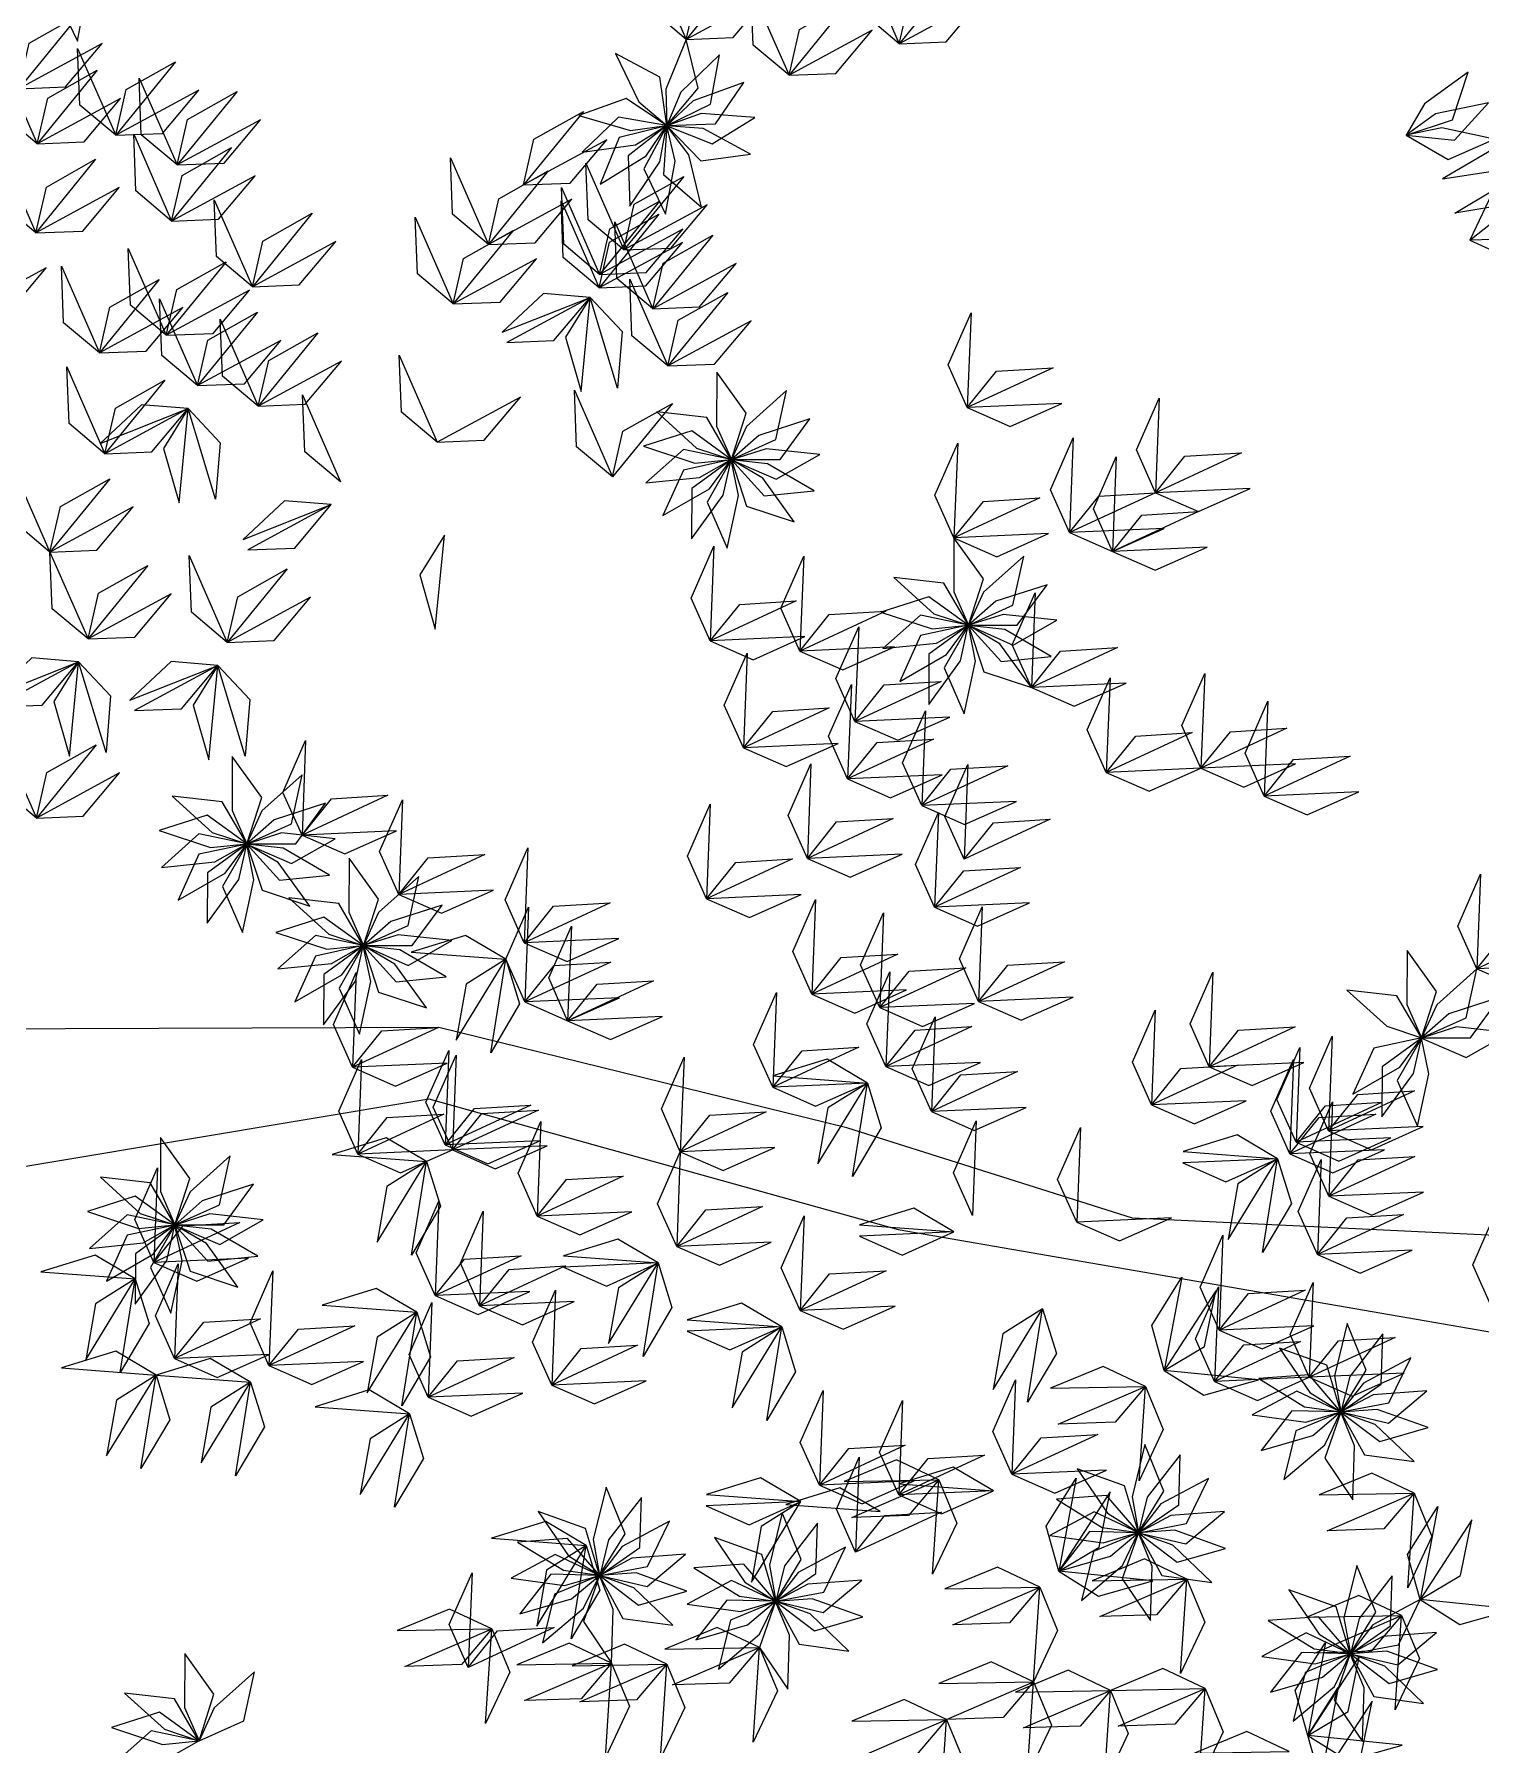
# Model space of a CAD drawing. Header units: inches. Extents: x 4350 to 28384, y -6772 to 993.
# Drawn here: x 5340.5 to 5432.1, y 608.7 to 717 of the extents above; entities that cross this region are included whole.
import ezdxf

# ---------------------------------------------------------------- set-up
doc = ezdxf.new("R2010")
doc.units = ezdxf.units.IN
doc.header["$MEASUREMENT"] = 0
doc.layers.add('nascosti', color=1, linetype='Continuous')

msp = doc.modelspace()

# ---------------------------------------------------------------- linework, layer by layer
at = {"layer": 'nascosti', "linetype": 'Continuous', "lineweight": 0}
for points in [[(5435.18, 640.83), (5410.03, 642.03), (5391.95, 647.76), (5366.13, 654.11), (5330.67, 653.97), (5297.83, 642.89), (5291.36, 649.31), (5300.3, 670.62), (5304.73, 692.56), (5310.44, 717.08), (5321.36, 729.38), (5333.59, 734.58), (5358.07, 738.54), (5380.67, 732.18), (5409, 740.67), (5439.26, 753.04)], [(5440.23, 498.36), (5418.93, 504.08), (5403.46, 505.31), (5384.08, 514.9), (5363.53, 492.9), (5334.44, 512.13), (5313.09, 530.75), (5311.06, 555.89), (5312.89, 582.33), (5310.26, 596.51), (5291.49, 613.85), (5281.13, 625.41), (5297.87, 633.21), (5333.93, 644.31), (5365.51, 649.59), (5395.2, 641.32), (5435.2, 634.39)]]:
    msp.add_lwpolyline(points, dxfattribs=at)
at = {"layer": 'nascosti', "lineweight": 0}
for points in [[(5343.28, 716.55), (5343.89, 719.9), (5343.35, 722.14), (5341.9, 719.41), (5343.28, 716.55)], [(5381.8, 716.66), (5379.53, 718.57), (5379.39, 722.16), (5381.8, 716.66)], [(5381.8, 716.66), (5382.46, 719.55), (5385.58, 721.31), (5381.8, 716.66)], [(5395.28, 716.39), (5393.01, 718.3), (5392.88, 721.88), (5395.28, 716.39)], [(5395.28, 716.39), (5395.94, 719.28), (5399.07, 721.04), (5395.28, 716.39)], [(5381.8, 716.66), (5384.76, 716.78), (5387.07, 719.52), (5381.8, 716.66)], [(5388.3, 714.39), (5386.03, 716.29), (5385.89, 719.88), (5388.3, 714.39)], [(5395.28, 716.39), (5398.24, 716.5), (5400.55, 719.25), (5395.28, 716.39)], [(5339.56, 713.54), (5340.22, 716.43), (5343.35, 718.19), (5339.56, 713.54)], [(5388.3, 714.39), (5388.96, 717.28), (5392.09, 719.04), (5388.3, 714.39)], [(5388.3, 714.39), (5391.26, 714.5), (5393.57, 717.25), (5388.3, 714.39)], [(5339.56, 713.54), (5342.52, 713.65), (5344.83, 716.4), (5339.56, 713.54)], [(5345.69, 710.59), (5343.42, 712.5), (5343.28, 716.08), (5345.69, 710.59)], [(5381.8, 716.66), (5380.5, 713.51), (5380.57, 711.2), (5382.54, 713.57), (5381.8, 716.66)], [(5340.73, 710.06), (5338.46, 711.97), (5338.32, 715.55), (5340.73, 710.06)], [(5345.69, 710.59), (5346.35, 713.48), (5349.47, 715.24), (5345.69, 710.59)], [(5377.32, 715.77), (5378.8, 712.7), (5380.56, 711.2), (5380.12, 714.26), (5377.32, 715.77)], [(5383.91, 715.69), (5381.45, 713.33), (5380.57, 711.2), (5383.34, 712.56), (5383.91, 715.69)], [(5340.73, 710.06), (5341.39, 712.95), (5344.52, 714.71), (5340.73, 710.06)], [(5349.58, 708.71), (5347.31, 710.62), (5347.18, 714.21), (5349.58, 708.71)], [(5385.45, 713.94), (5382.24, 712.78), (5380.57, 711.2), (5383.65, 711.31), (5385.45, 713.94)], [(5431.28, 714.59), (5428.51, 712.59), (5427.35, 710.6), (5430.28, 711.56), (5431.28, 714.59)], [(5340.73, 710.06), (5343.69, 710.17), (5346, 712.92), (5340.73, 710.06)], [(5345.69, 710.59), (5348.65, 710.7), (5350.96, 713.45), (5345.69, 710.59)], [(5349.58, 708.71), (5350.24, 711.6), (5353.37, 713.36), (5349.58, 708.71)], [(5374.99, 711.85), (5378.27, 710.9), (5380.55, 711.2), (5377.99, 712.92), (5374.99, 711.85)], [(5432.56, 712.64), (5429.22, 711.94), (5427.35, 710.6), (5430.42, 710.29), (5432.56, 712.64)], [(5349.58, 708.71), (5352.55, 708.83), (5354.86, 711.57), (5349.58, 708.71)], [(5371.5, 707.45), (5372.16, 710.34), (5375.29, 712.1), (5371.5, 707.45)], [(5375.21, 709.53), (5378.59, 709.99), (5380.55, 711.2), (5377.51, 711.73), (5375.21, 709.53)], [(5386.14, 711.71), (5382.74, 711.96), (5380.57, 711.19), (5383.43, 710.04), (5386.14, 711.71)], [(5349.23, 705.16), (5346.97, 707.07), (5346.83, 710.66), (5349.23, 705.16)], [(5376.35, 707.5), (5379.25, 709.29), (5380.55, 711.19), (5377.56, 710.44), (5376.35, 707.5)], [(5378.22, 706.1), (5380.13, 708.92), (5380.55, 711.19), (5378.13, 709.29), (5378.22, 706.1)], [(5380.49, 705.59), (5381.1, 708.95), (5380.56, 711.19), (5379.11, 708.46), (5380.49, 705.59)], [(5382.77, 706.05), (5381.96, 709.36), (5380.56, 711.19), (5380.35, 708.11), (5382.77, 706.05)], [(5385.87, 709.4), (5382.87, 711.01), (5380.57, 711.19), (5382.71, 708.98), (5385.87, 709.4)], [(5432.94, 710.34), (5429.61, 711.06), (5427.35, 710.59), (5430.02, 709.06), (5432.94, 710.34)], [(5340.64, 704.42), (5338.37, 706.32), (5338.23, 709.91), (5340.64, 704.42)], [(5349.23, 705.16), (5349.9, 708.05), (5353.02, 709.81), (5349.23, 705.16)], [(5371.5, 707.45), (5374.46, 707.56), (5376.77, 710.31), (5371.5, 707.45)], [(5435.58, 708.74), (5432.76, 709.64), (5429.65, 707.84), (5435.58, 708.74)], [(5431.38, 703.95), (5433.7, 705.79), (5433.95, 709.37), (5431.38, 703.95)], [(5340.64, 704.42), (5341.3, 707.31), (5344.42, 709.07), (5340.64, 704.42)], [(5369.28, 703.68), (5367.01, 705.59), (5366.87, 709.17), (5369.28, 703.68)], [(5369.28, 703.68), (5369.94, 706.57), (5373.06, 708.33), (5369.28, 703.68)], [(5377.85, 703.33), (5375.58, 705.24), (5375.44, 708.82), (5377.85, 703.33)], [(5435.58, 708.74), (5433.98, 706.25), (5430.44, 705.66), (5435.58, 708.74)], [(5340.64, 704.42), (5343.6, 704.53), (5345.91, 707.28), (5340.64, 704.42)], [(5349.23, 705.16), (5352.2, 705.28), (5354.51, 708.02), (5349.23, 705.16)], [(5376.31, 701.78), (5374.04, 703.69), (5373.91, 707.28), (5376.31, 701.78)], [(5377.85, 703.33), (5378.51, 706.22), (5381.64, 707.98), (5377.85, 703.33)], [(5354.34, 701), (5352.07, 702.91), (5351.93, 706.5), (5354.34, 701)], [(5369.28, 703.68), (5372.24, 703.79), (5374.55, 706.54), (5369.28, 703.68)], [(5376.28, 700.94), (5374.01, 702.85), (5373.87, 706.44), (5376.28, 700.94)], [(5376.31, 701.78), (5376.97, 704.67), (5380.1, 706.43), (5376.31, 701.78)], [(5377.85, 703.33), (5380.81, 703.44), (5383.12, 706.19), (5377.85, 703.33)], [(5354.34, 701), (5355, 703.89), (5358.13, 705.65), (5354.34, 701)], [(5367.05, 699.91), (5364.78, 701.82), (5364.64, 705.4), (5367.05, 699.91)], [(5376.28, 700.94), (5376.94, 703.83), (5380.07, 705.59), (5376.28, 700.94)], [(5379.68, 699.61), (5377.41, 701.52), (5377.27, 705.11), (5379.68, 699.61)], [(5367.05, 699.91), (5367.71, 702.8), (5370.84, 704.56), (5367.05, 699.91)], [(5376.31, 701.78), (5379.27, 701.9), (5381.58, 704.64), (5376.31, 701.78)], [(5379.68, 699.61), (5380.34, 702.5), (5383.47, 704.26), (5379.68, 699.61)], [(5431.38, 703.95), (5434.07, 702.72), (5437.37, 704.13), (5431.38, 703.95)], [(5348.89, 697.93), (5346.62, 699.84), (5346.48, 703.42), (5348.89, 697.93)], [(5354.34, 701), (5357.3, 701.12), (5359.61, 703.86), (5354.34, 701)], [(5376.28, 700.94), (5379.24, 701.06), (5381.55, 703.8), (5376.28, 700.94)], [(5336.01, 699.33), (5338.98, 699.44), (5341.29, 702.19), (5336.01, 699.33)], [(5344.66, 696.82), (5342.39, 698.72), (5342.25, 702.31), (5344.66, 696.82)], [(5348.89, 697.93), (5349.55, 700.82), (5352.67, 702.58), (5348.89, 697.93)], [(5367.05, 699.91), (5370.01, 700.02), (5372.32, 702.77), (5367.05, 699.91)], [(5379.68, 699.61), (5382.64, 699.73), (5384.95, 702.47), (5379.68, 699.61)], [(5344.66, 696.82), (5345.32, 699.71), (5348.44, 701.47), (5344.66, 696.82)], [(5348.89, 697.93), (5351.85, 698.04), (5354.16, 700.79), (5348.89, 697.93)], [(5380.63, 695.99), (5378.36, 697.9), (5378.22, 701.48), (5380.63, 695.99)], [(5344.66, 696.82), (5347.62, 696.93), (5349.93, 699.68), (5344.66, 696.82)], [(5350.87, 694.74), (5348.6, 696.65), (5348.47, 700.24), (5350.87, 694.74)], [(5375.72, 700.33), (5372.76, 700.57), (5370.14, 698.12), (5375.72, 700.33)], [(5370.44, 697.47), (5373.41, 697.59), (5375.72, 700.33), (5370.44, 697.47)], [(5375.72, 700.33), (5374.15, 697.81), (5375.14, 694.36), (5375.72, 700.33)], [(5375.72, 700.33), (5377.74, 698.17), (5377.45, 694.59), (5375.72, 700.33)], [(5380.63, 695.99), (5381.29, 698.88), (5384.42, 700.64), (5380.63, 695.99)], [(5350.87, 694.74), (5351.53, 697.63), (5354.66, 699.39), (5350.87, 694.74)], [(5354.71, 693.44), (5352.44, 695.35), (5352.3, 698.94), (5354.71, 693.44)], [(5380.63, 695.99), (5383.59, 696.1), (5385.9, 698.85), (5380.63, 695.99)], [(5399.58, 693.35), (5398.37, 696.05), (5399.82, 699.34), (5399.58, 693.35)], [(5350.87, 694.74), (5353.83, 694.86), (5356.14, 697.6), (5350.87, 694.74)], [(5354.71, 693.44), (5355.37, 696.33), (5358.49, 698.09), (5354.71, 693.44)], [(5366.04, 691.16), (5363.77, 693.07), (5363.63, 696.66), (5366.04, 691.16)], [(5345, 690.43), (5342.74, 692.34), (5342.6, 695.93), (5345, 690.43)], [(5354.71, 693.44), (5357.67, 693.56), (5359.98, 696.3), (5354.71, 693.44)], [(5383.74, 695.59), (5383.72, 692.18), (5384.65, 690.07), (5385.59, 693), (5383.74, 695.59)], [(5399.58, 693.35), (5401.44, 695.66), (5405.02, 695.87), (5399.58, 693.35)], [(5345, 690.43), (5345.67, 693.32), (5348.79, 695.08), (5345, 690.43)], [(5377.13, 688.97), (5374.86, 690.87), (5374.73, 694.46), (5377.13, 688.97)], [(5388.15, 694.44), (5385.61, 692.16), (5384.65, 690.06), (5387.47, 691.33), (5388.15, 694.44)], [(5350.28, 693.29), (5347.32, 693.53), (5344.7, 691.08), (5350.28, 693.29)], [(5345, 690.43), (5347.97, 690.55), (5350.28, 693.29), (5345, 690.43)], [(5345, 690.43), (5347.97, 690.55), (5350.28, 693.29), (5345, 690.43)], [(5350.28, 693.29), (5348.71, 690.77), (5349.7, 687.32), (5350.28, 693.29)], [(5350.28, 693.29), (5352.3, 691.13), (5352.01, 687.55), (5350.28, 693.29)], [(5359.92, 688.66), (5357.65, 690.56), (5357.51, 694.15), (5359.92, 688.66)], [(5366.04, 691.16), (5369, 691.28), (5371.31, 694.02), (5366.04, 691.16)], [(5377.13, 688.97), (5377.79, 691.86), (5380.92, 693.62), (5377.13, 688.97)], [(5399.58, 693.35), (5402.29, 692.15), (5405.57, 693.61), (5399.58, 693.35)], [(5411.5, 687.96), (5410.29, 690.67), (5411.73, 693.95), (5411.5, 687.96)], [(5379.93, 693.08), (5382.45, 690.79), (5384.64, 690.07), (5383.09, 692.73), (5379.93, 693.08)], [(5389.62, 692.63), (5386.38, 691.59), (5384.65, 690.06), (5387.74, 690.07), (5389.62, 692.63)], [(5379.1, 690.9), (5382.34, 689.84), (5384.64, 690.06), (5382.14, 691.87), (5379.1, 690.9)], [(5398.74, 685.1), (5397.53, 687.81), (5398.98, 691.09), (5398.74, 685.1)], [(5406.06, 685.44), (5404.85, 688.14), (5406.29, 691.43), (5406.06, 685.44)], [(5379.24, 688.58), (5382.63, 688.92), (5384.64, 690.06), (5381.62, 690.69), (5379.24, 688.58)], [(5380.31, 686.51), (5383.27, 688.2), (5384.64, 690.06), (5381.62, 689.4), (5380.31, 686.51)], [(5382.13, 685.05), (5384.14, 687.8), (5384.64, 690.05), (5382.15, 688.23), (5382.13, 685.05)], [(5384.39, 684.46), (5385.11, 687.79), (5384.64, 690.05), (5383.11, 687.37), (5384.39, 684.46)], [(5390.24, 690.38), (5386.85, 690.75), (5384.65, 690.05), (5387.48, 688.81), (5390.24, 690.38)], [(5388.63, 686.12), (5386.64, 688.88), (5384.65, 690.05), (5385.61, 687.12), (5388.63, 686.12)], [(5389.89, 688.08), (5386.94, 689.79), (5384.65, 690.05), (5386.72, 687.77), (5389.89, 688.08)], [(5408.77, 684.24), (5407.56, 686.95), (5409.01, 690.24), (5408.77, 684.24)], [(5411.5, 687.96), (5413.35, 690.27), (5416.94, 690.49), (5411.5, 687.96)], [(5341.53, 684.2), (5339.26, 686.11), (5339.12, 689.7), (5341.53, 684.2)], [(5341.53, 684.2), (5342.19, 687.09), (5345.32, 688.85), (5341.53, 684.2)], [(5406.06, 685.44), (5407.91, 687.75), (5411.5, 687.96), (5406.06, 685.44)], [(5411.5, 687.96), (5414.21, 686.77), (5417.49, 688.23), (5411.5, 687.96)], [(5341.53, 684.2), (5344.49, 684.32), (5346.8, 687.06), (5341.53, 684.2)], [(5359.33, 687.21), (5356.37, 687.45), (5353.75, 684.99), (5359.33, 687.21)], [(5354.05, 684.34), (5357.02, 684.46), (5359.33, 687.21), (5354.05, 684.34)], [(5398.74, 685.1), (5400.6, 687.41), (5404.18, 687.63), (5398.74, 685.1)], [(5408.77, 684.24), (5410.63, 686.55), (5414.21, 686.77), (5408.77, 684.24)], [(5406.06, 685.44), (5408.77, 684.24), (5412.05, 685.7), (5406.06, 685.44)], [(5366.49, 685.28), (5364.93, 682.77), (5365.91, 679.32), (5366.49, 685.28)], [(5383.32, 678.58), (5382.11, 681.29), (5383.55, 684.57), (5383.32, 678.58)], [(5398.74, 685.1), (5398.73, 681.69), (5399.65, 679.58), (5400.6, 682.51), (5398.74, 685.1)], [(5398.74, 685.1), (5401.45, 683.91), (5404.73, 685.37), (5398.74, 685.1)], [(5408.77, 684.24), (5411.48, 683.05), (5414.76, 684.51), (5408.77, 684.24)], [(5343.94, 678.71), (5341.67, 680.62), (5341.53, 684.2), (5343.94, 678.71)], [(5343.94, 678.71), (5344.6, 681.6), (5347.73, 683.36), (5343.94, 678.71)], [(5352.75, 678.48), (5350.48, 680.39), (5350.34, 683.98), (5352.75, 678.48)], [(5388.99, 677.94), (5387.78, 680.65), (5389.23, 683.94), (5388.99, 677.94)], [(5403.15, 683.95), (5400.61, 681.67), (5399.66, 679.57), (5402.47, 680.84), (5403.15, 683.95)], [(5352.75, 678.48), (5353.41, 681.37), (5356.54, 683.14), (5352.75, 678.48)], [(5394.93, 682.59), (5397.46, 680.3), (5399.65, 679.58), (5398.09, 682.24), (5394.93, 682.59)], [(5343.94, 678.71), (5346.9, 678.82), (5349.21, 681.57), (5343.94, 678.71)], [(5352.75, 678.48), (5355.71, 678.6), (5358.02, 681.35), (5352.75, 678.48)], [(5394.11, 680.41), (5397.35, 679.35), (5399.64, 679.57), (5397.14, 681.38), (5394.11, 680.41)], [(5404.63, 682.14), (5401.38, 681.1), (5399.66, 679.57), (5402.74, 679.58), (5404.63, 682.14)], [(5403.64, 675.63), (5402.43, 678.34), (5403.87, 681.62), (5403.64, 675.63)], [(5383.32, 678.58), (5385.18, 680.89), (5388.76, 681.11), (5383.32, 678.58)], [(5388.99, 677.94), (5390.85, 680.25), (5394.43, 680.47), (5388.99, 677.94)], [(5394.24, 678.09), (5397.64, 678.43), (5399.64, 679.57), (5396.62, 680.2), (5394.24, 678.09)], [(5405.25, 679.9), (5401.86, 680.26), (5399.66, 679.57), (5402.48, 678.32), (5405.25, 679.9)], [(5392.47, 673.48), (5391.27, 676.19), (5392.71, 679.48), (5392.47, 673.48)], [(5395.32, 676.02), (5398.27, 677.71), (5399.64, 679.57), (5396.63, 678.92), (5395.32, 676.02)], [(5397.14, 674.56), (5399.15, 677.31), (5399.64, 679.56), (5397.15, 677.74), (5397.14, 674.56)], [(5399.39, 673.97), (5400.11, 677.3), (5399.65, 679.56), (5398.11, 676.88), (5399.39, 673.97)], [(5403.64, 675.63), (5401.64, 678.39), (5399.65, 679.56), (5400.62, 676.63), (5403.64, 675.63)], [(5404.89, 677.59), (5401.95, 679.31), (5399.66, 679.56), (5401.73, 677.28), (5404.89, 677.59)], [(5383.32, 678.58), (5386.03, 677.39), (5389.31, 678.85), (5383.32, 678.58)], [(5388.99, 677.94), (5391.7, 676.75), (5394.98, 678.21), (5388.99, 677.94)], [(5403.64, 675.63), (5405.49, 677.94), (5409.08, 678.16), (5403.64, 675.63)], [(5343.34, 677.26), (5340.39, 677.5), (5337.77, 675.05), (5343.34, 677.26)], [(5338.07, 674.4), (5341.03, 674.51), (5343.34, 677.26), (5338.07, 674.4)], [(5343.34, 677.26), (5341.78, 674.74), (5342.76, 671.29), (5343.34, 677.26)], [(5343.34, 677.26), (5345.37, 675.1), (5345.08, 671.52), (5343.34, 677.26)], [(5352.16, 677.03), (5349.2, 677.27), (5346.58, 674.82), (5352.16, 677.03)], [(5346.88, 674.17), (5349.85, 674.29), (5352.16, 677.03), (5346.88, 674.17)], [(5352.16, 677.03), (5350.59, 674.52), (5351.58, 671.06), (5352.16, 677.03)], [(5352.16, 677.03), (5354.18, 674.87), (5353.89, 671.29), (5352.16, 677.03)], [(5385.41, 671.81), (5384.2, 674.52), (5385.65, 677.81), (5385.41, 671.81)], [(5385.41, 671.81), (5384.2, 674.52), (5385.65, 677.81), (5385.41, 671.81)], [(5392.01, 669.84), (5390.8, 672.55), (5392.25, 675.83), (5392.01, 669.84)], [(5392.47, 673.48), (5394.33, 675.79), (5397.92, 676.01), (5392.47, 673.48)], [(5403.64, 675.63), (5406.35, 674.44), (5409.63, 675.9), (5403.64, 675.63)], [(5408.38, 670.25), (5407.17, 672.96), (5408.62, 676.25), (5408.38, 670.25)], [(5414.37, 670.52), (5413.16, 673.23), (5414.61, 676.51), (5414.37, 670.52)], [(5418.37, 668.76), (5417.16, 671.47), (5418.6, 674.76), (5418.37, 668.76)], [(5385.41, 671.81), (5387.27, 674.12), (5390.85, 674.34), (5385.41, 671.81)], [(5385.41, 671.81), (5387.27, 674.12), (5390.85, 674.34), (5385.41, 671.81)], [(5392.47, 673.48), (5395.19, 672.29), (5398.47, 673.75), (5392.47, 673.48)], [(5396.7, 668.15), (5395.49, 670.86), (5396.93, 674.15), (5396.7, 668.15)], [(5340.67, 667.36), (5338.4, 669.27), (5338.26, 672.86), (5340.67, 667.36)], [(5408.38, 670.25), (5410.24, 672.56), (5413.82, 672.78), (5408.38, 670.25)], [(5414.37, 670.52), (5416.23, 672.83), (5419.81, 673.05), (5414.37, 670.52)], [(5340.67, 667.36), (5341.33, 670.25), (5344.45, 672.01), (5340.67, 667.36)], [(5357.48, 666.28), (5356.27, 668.99), (5357.71, 672.27), (5357.48, 666.28)], [(5385.41, 671.81), (5388.12, 670.62), (5391.4, 672.08), (5385.41, 671.81)], [(5385.41, 671.81), (5388.12, 670.62), (5391.4, 672.08), (5385.41, 671.81)], [(5392.01, 669.84), (5393.87, 672.15), (5397.45, 672.37), (5392.01, 669.84)], [(5353.07, 671.26), (5353.06, 667.85), (5353.99, 665.73), (5354.93, 668.67), (5353.07, 671.26)], [(5389.46, 664.81), (5388.25, 667.52), (5389.69, 670.8), (5389.46, 664.81)], [(5396.7, 668.15), (5398.55, 670.46), (5402.14, 670.68), (5396.7, 668.15)], [(5399.38, 664.76), (5398.17, 667.47), (5399.62, 670.75), (5399.38, 664.76)], [(5408.38, 670.25), (5411.09, 669.06), (5414.37, 670.52), (5408.38, 670.25)], [(5414.37, 670.52), (5417.08, 669.33), (5420.36, 670.79), (5414.37, 670.52)], [(5418.37, 668.76), (5420.22, 671.07), (5423.81, 671.29), (5418.37, 668.76)], [(5340.67, 667.36), (5343.63, 667.48), (5345.94, 670.22), (5340.67, 667.36)], [(5357.49, 670.1), (5354.94, 667.83), (5353.99, 665.73), (5356.81, 666.99), (5357.49, 670.1)], [(5392.01, 669.84), (5394.72, 668.65), (5398, 670.11), (5392.01, 669.84)], [(5349.27, 668.75), (5351.79, 666.46), (5353.98, 665.73), (5352.43, 668.4), (5349.27, 668.75)], [(5358.96, 668.3), (5355.72, 667.26), (5353.99, 665.73), (5357.08, 665.74), (5358.96, 668.3)], [(5357.48, 666.28), (5359.34, 668.59), (5362.92, 668.81), (5357.48, 666.28)], [(5363.6, 662.53), (5362.39, 665.24), (5363.84, 668.52), (5363.6, 662.53)], [(5383.07, 662.25), (5381.87, 664.96), (5383.31, 668.25), (5383.07, 662.25)], [(5396.7, 668.15), (5399.41, 666.96), (5402.69, 668.42), (5396.7, 668.15)], [(5418.37, 668.76), (5421.08, 667.57), (5424.36, 669.03), (5418.37, 668.76)], [(5348.44, 666.57), (5351.68, 665.51), (5353.98, 665.73), (5351.47, 667.54), (5348.44, 666.57)], [(5389.46, 664.81), (5391.31, 667.12), (5394.9, 667.33), (5389.46, 664.81)], [(5397.51, 661.72), (5396.31, 664.43), (5397.75, 667.71), (5397.51, 661.72)], [(5399.38, 664.76), (5401.24, 667.07), (5404.82, 667.29), (5399.38, 664.76)], [(5348.58, 664.24), (5351.97, 664.59), (5353.98, 665.73), (5350.96, 666.36), (5348.58, 664.24)], [(5359.58, 666.05), (5356.19, 666.42), (5353.99, 665.72), (5356.81, 664.48), (5359.58, 666.05)], [(5357.48, 666.28), (5360.19, 665.09), (5363.47, 666.55), (5357.48, 666.28)], [(5349.65, 662.17), (5352.61, 663.87), (5353.98, 665.72), (5350.96, 665.07), (5349.65, 662.17)], [(5351.47, 660.72), (5353.48, 663.47), (5353.98, 665.72), (5351.49, 663.9), (5351.47, 660.72)], [(5353.72, 660.13), (5354.44, 663.46), (5353.98, 665.72), (5352.45, 663.04), (5353.72, 660.13)], [(5357.97, 661.79), (5355.98, 664.55), (5353.99, 665.72), (5354.95, 662.79), (5357.97, 661.79)], [(5359.23, 663.75), (5356.28, 665.46), (5353.99, 665.72), (5356.06, 663.43), (5359.23, 663.75)], [(5363.6, 662.53), (5365.46, 664.84), (5369.04, 665.06), (5363.6, 662.53)], [(5371.54, 659.47), (5370.34, 662.18), (5371.78, 665.47), (5371.54, 659.47)], [(5389.46, 664.81), (5392.17, 663.62), (5395.45, 665.08), (5389.46, 664.81)], [(5360.46, 664.82), (5360.45, 661.41), (5361.37, 659.3), (5362.31, 662.23), (5360.46, 664.82)], [(5383.07, 662.25), (5384.93, 664.56), (5388.51, 664.78), (5383.07, 662.25)], [(5397.51, 661.72), (5399.37, 664.03), (5402.95, 664.24), (5397.51, 661.72)], [(5364.87, 663.67), (5362.33, 661.39), (5361.37, 659.29), (5364.19, 660.56), (5364.87, 663.67)], [(5363.6, 662.53), (5366.31, 661.34), (5369.59, 662.8), (5363.6, 662.53)], [(5431.83, 657.82), (5430.62, 660.53), (5432.06, 663.82), (5431.83, 657.82)], [(5356.65, 662.31), (5359.17, 660.02), (5361.36, 659.3), (5359.81, 661.96), (5356.65, 662.31)], [(5366.35, 661.86), (5363.1, 660.82), (5361.38, 659.29), (5364.46, 659.3), (5366.35, 661.86)], [(5371.58, 655.72), (5370.37, 658.43), (5371.82, 661.72), (5371.58, 655.72)], [(5371.54, 659.47), (5373.4, 661.78), (5376.98, 662), (5371.54, 659.47)], [(5383.07, 662.25), (5385.79, 661.06), (5389.07, 662.52), (5383.07, 662.25)], [(5389.75, 656.22), (5388.54, 658.92), (5389.98, 662.21), (5389.75, 656.22)], [(5397.51, 661.72), (5400.23, 660.53), (5403.51, 661.99), (5397.51, 661.72)], [(5400.29, 655.75), (5399.08, 658.46), (5400.52, 661.74), (5400.29, 655.75)], [(5355.83, 660.13), (5359.06, 659.07), (5361.36, 659.29), (5358.86, 661.1), (5355.83, 660.13)], [(5394.04, 655.37), (5392.83, 658.08), (5394.28, 661.36), (5394.04, 655.37)], [(5355.96, 657.81), (5359.35, 658.15), (5361.36, 659.29), (5358.34, 659.92), (5355.96, 657.81)], [(5366.96, 659.62), (5363.57, 659.98), (5361.37, 659.29), (5364.2, 658.04), (5366.96, 659.62)], [(5370.37, 658.43), (5367.82, 659.94), (5364.39, 658.88), (5370.37, 658.43)], [(5371.54, 659.47), (5374.26, 658.28), (5377.54, 659.74), (5371.54, 659.47)], [(5374.29, 654.53), (5373.09, 657.24), (5374.53, 660.52), (5374.29, 654.53)], [(5431.83, 657.82), (5433.68, 660.13), (5437.27, 660.35), (5431.83, 657.82)], [(5357.03, 655.74), (5359.99, 657.43), (5361.36, 659.29), (5358.34, 658.63), (5357.03, 655.74)], [(5358.85, 654.28), (5360.86, 657.03), (5361.36, 659.28), (5358.87, 657.46), (5358.85, 654.28)], [(5361.11, 653.69), (5361.83, 657.02), (5361.36, 659.28), (5359.83, 656.6), (5361.11, 653.69)], [(5365.35, 655.35), (5363.36, 658.11), (5361.37, 659.28), (5362.33, 656.35), (5365.35, 655.35)], [(5366.61, 657.31), (5363.67, 659.03), (5361.37, 659.28), (5363.44, 657), (5366.61, 657.31)], [(5389.75, 656.22), (5391.61, 658.53), (5395.19, 658.74), (5389.75, 656.22)], [(5427.42, 658.98), (5427.4, 655.57), (5428.33, 653.46), (5429.27, 656.39), (5427.42, 658.98)], [(5360.68, 651.59), (5359.47, 654.29), (5360.91, 657.58), (5360.68, 651.59)], [(5370.37, 658.43), (5367.87, 656.85), (5367.24, 653.31), (5370.37, 658.43)], [(5370.37, 658.43), (5371.25, 655.6), (5369.42, 652.51), (5370.37, 658.43)], [(5371.58, 655.72), (5373.44, 658.03), (5377.02, 658.25), (5371.58, 655.72)], [(5394.43, 651.63), (5393.23, 654.34), (5394.67, 657.63), (5394.43, 651.63)], [(5394.04, 655.37), (5395.9, 657.68), (5399.48, 657.89), (5394.04, 655.37)], [(5400.29, 655.75), (5402.14, 658.06), (5405.73, 658.27), (5400.29, 655.75)], [(5414.89, 651.62), (5413.68, 654.33), (5415.13, 657.61), (5414.89, 651.62)], [(5431.83, 657.82), (5429.29, 655.55), (5428.33, 653.45), (5431.15, 654.72), (5431.83, 657.82)], [(5431.83, 657.82), (5434.54, 656.63), (5437.82, 658.09), (5431.83, 657.82)], [(5374.29, 654.53), (5376.15, 656.84), (5379.73, 657.06), (5374.29, 654.53)], [(5387.27, 650.32), (5386.06, 653.03), (5387.51, 656.32), (5387.27, 650.32)], [(5389.75, 656.22), (5392.46, 655.02), (5395.74, 656.48), (5389.75, 656.22)], [(5423.61, 656.47), (5426.13, 654.18), (5428.32, 653.46), (5426.77, 656.12), (5423.61, 656.47)], [(5371.58, 655.72), (5374.29, 654.53), (5377.57, 655.99), (5371.58, 655.72)], [(5394.04, 655.37), (5396.75, 654.17), (5400.03, 655.63), (5394.04, 655.37)], [(5400.29, 655.75), (5403, 654.56), (5406.28, 656.02), (5400.29, 655.75)], [(5411.24, 649.2), (5410.03, 651.91), (5411.48, 655.2), (5411.24, 649.2)], [(5433.3, 656.02), (5430.06, 654.98), (5428.33, 653.45), (5431.42, 653.46), (5433.3, 656.02)], [(5360.68, 651.59), (5362.53, 653.9), (5366.12, 654.11), (5360.68, 651.59)], [(5374.29, 654.53), (5377.01, 653.34), (5380.29, 654.8), (5374.29, 654.53)], [(5394.43, 651.63), (5396.29, 653.94), (5399.87, 654.16), (5394.43, 651.63)], [(5397.31, 648.79), (5396.1, 651.49), (5397.55, 654.78), (5397.31, 648.79)], [(5414.89, 651.62), (5416.75, 653.93), (5420.33, 654.15), (5414.89, 651.62)], [(5433.92, 653.77), (5430.53, 654.14), (5428.33, 653.44), (5431.16, 652.2), (5433.92, 653.77)], [(5422.45, 647.56), (5421.24, 650.27), (5422.68, 653.55), (5422.45, 647.56)], [(5423.99, 649.89), (5426.95, 651.59), (5428.32, 653.45), (5425.3, 652.79), (5423.99, 649.89)], [(5425.81, 648.44), (5427.82, 651.19), (5428.32, 653.44), (5425.83, 651.62), (5425.81, 648.44)], [(5428.07, 647.85), (5428.78, 651.18), (5428.32, 653.44), (5426.79, 650.76), (5428.07, 647.85)], [(5361.01, 646.09), (5359.8, 648.8), (5361.25, 652.08), (5361.01, 646.09)], [(5366.53, 646.67), (5365.32, 649.38), (5366.77, 652.66), (5366.53, 646.67)], [(5367, 646.36), (5365.79, 649.06), (5367.24, 652.35), (5367, 646.36)], [(5381.42, 646.24), (5380.22, 648.95), (5381.66, 652.23), (5381.42, 646.24)], [(5387.27, 650.32), (5389.13, 652.63), (5392.71, 652.85), (5387.27, 650.32)], [(5393.26, 650.59), (5390.71, 652.1), (5387.28, 651.04), (5393.26, 650.59)], [(5419.99, 646.1), (5418.79, 648.81), (5420.23, 652.09), (5419.99, 646.1)], [(5420.39, 646.84), (5419.18, 649.55), (5420.63, 652.83), (5420.39, 646.84)], [(5360.68, 651.59), (5363.39, 650.39), (5366.67, 651.85), (5360.68, 651.59)], [(5394.43, 651.63), (5397.15, 650.44), (5400.42, 651.9), (5394.43, 651.63)], [(5397.31, 648.79), (5399.17, 651.1), (5402.75, 651.31), (5397.31, 648.79)], [(5411.24, 649.2), (5413.1, 651.51), (5416.68, 651.73), (5411.24, 649.2)], [(5414.89, 651.62), (5417.6, 650.43), (5420.88, 651.89), (5414.89, 651.62)], [(5387.27, 650.32), (5389.98, 649.13), (5393.26, 650.59), (5387.27, 650.32)], [(5387.27, 650.32), (5389.98, 649.13), (5393.26, 650.59), (5387.27, 650.32)], [(5393.26, 650.59), (5390.75, 649.01), (5390.13, 645.47), (5393.26, 650.59)], [(5393.26, 650.59), (5394.14, 647.76), (5392.31, 644.67), (5393.26, 650.59)], [(5422.45, 647.56), (5424.3, 649.87), (5427.89, 650.09), (5422.45, 647.56)], [(5366.53, 646.67), (5368.39, 648.98), (5371.97, 649.19), (5366.53, 646.67)], [(5367, 646.36), (5368.86, 648.67), (5372.44, 648.88), (5367, 646.36)], [(5381.42, 646.24), (5383.28, 648.55), (5386.86, 648.76), (5381.42, 646.24)], [(5397.31, 648.79), (5400.02, 647.59), (5403.3, 649.05), (5397.31, 648.79)], [(5411.24, 649.2), (5413.95, 648.01), (5417.23, 649.47), (5411.24, 649.2)], [(5420.39, 646.84), (5422.25, 649.15), (5425.83, 649.37), (5420.39, 646.84)], [(5422.47, 643.42), (5421.26, 646.12), (5422.7, 649.41), (5422.47, 643.42)], [(5361.01, 646.09), (5362.87, 648.4), (5366.45, 648.61), (5361.01, 646.09)], [(5372.36, 642.17), (5371.15, 644.88), (5372.6, 648.16), (5372.36, 642.17)], [(5399.91, 642.2), (5398.7, 644.91), (5400.15, 648.19), (5399.91, 642.2)], [(5406.51, 641.78), (5405.3, 644.49), (5406.74, 647.78), (5406.51, 641.78)], [(5419.99, 646.1), (5421.85, 648.41), (5425.43, 648.62), (5419.99, 646.1)], [(5422.45, 647.56), (5425.16, 646.37), (5428.44, 647.83), (5422.45, 647.56)], [(5348.53, 647.14), (5348.52, 643.73), (5349.44, 641.62), (5350.38, 644.55), (5348.53, 647.14)], [(5365.36, 645.63), (5362.81, 647.13), (5359.38, 646.07), (5365.36, 645.63)], [(5366.53, 646.67), (5369.25, 645.48), (5372.52, 646.94), (5366.53, 646.67)], [(5367, 646.36), (5369.71, 645.16), (5372.99, 646.62), (5367, 646.36)], [(5419.22, 645.8), (5416.67, 647.3), (5413.24, 646.25), (5419.22, 645.8)], [(5420.39, 646.84), (5423.1, 645.65), (5426.38, 647.11), (5420.39, 646.84)], [(5352.94, 645.98), (5350.4, 643.71), (5349.44, 641.61), (5352.26, 642.87), (5352.94, 645.98)], [(5361.01, 646.09), (5363.72, 644.9), (5367, 646.36), (5361.01, 646.09)], [(5365.36, 645.63), (5362.85, 644.04), (5362.23, 640.51), (5365.36, 645.63)], [(5365.36, 645.63), (5366.24, 642.79), (5364.41, 639.7), (5365.36, 645.63)], [(5381.19, 640.25), (5379.98, 642.95), (5381.42, 646.24), (5381.19, 640.25)], [(5381.42, 646.24), (5384.14, 645.05), (5387.41, 646.51), (5381.42, 646.24)], [(5413.23, 645.53), (5415.94, 644.34), (5419.22, 645.8), (5413.23, 645.53)], [(5419.22, 645.8), (5416.71, 644.21), (5416.09, 640.68), (5419.22, 645.8)], [(5419.22, 645.8), (5420.09, 642.96), (5418.27, 639.87), (5419.22, 645.8)], [(5419.99, 646.1), (5422.71, 644.9), (5425.99, 646.36), (5419.99, 646.1)], [(5421.74, 639.74), (5420.53, 642.45), (5421.97, 645.74), (5421.74, 639.74)], [(5422.47, 643.42), (5424.32, 645.73), (5427.91, 645.94), (5422.47, 643.42)], [(5344.72, 644.63), (5347.24, 642.34), (5349.43, 641.61), (5347.88, 644.28), (5344.72, 644.63)], [(5348.1, 639.23), (5346.89, 641.94), (5348.34, 645.23), (5348.1, 639.23)], [(5372.36, 642.17), (5374.22, 644.48), (5377.8, 644.7), (5372.36, 642.17)], [(5343.9, 642.45), (5347.13, 641.39), (5349.43, 641.61), (5346.93, 643.42), (5343.9, 642.45)], [(5354.42, 644.18), (5351.17, 643.14), (5349.45, 641.61), (5352.53, 641.62), (5354.42, 644.18)], [(5422.47, 643.42), (5425.18, 642.22), (5428.46, 643.68), (5422.47, 643.42)], [(5344.03, 640.12), (5347.42, 640.47), (5349.43, 641.61), (5346.41, 642.24), (5344.03, 640.12)], [(5355.03, 641.93), (5351.64, 642.3), (5349.44, 641.6), (5352.27, 640.36), (5355.03, 641.93)], [(5365.91, 637.13), (5364.7, 639.83), (5366.14, 643.12), (5365.91, 637.13)], [(5368.72, 636.48), (5367.51, 639.19), (5368.95, 642.47), (5368.72, 636.48)], [(5372.36, 642.17), (5375.07, 640.98), (5378.35, 642.44), (5372.36, 642.17)], [(5381.19, 640.25), (5383.04, 642.56), (5386.63, 642.77), (5381.19, 640.25)], [(5398.74, 641.16), (5396.19, 642.66), (5392.76, 641.61), (5398.74, 641.16)], [(5421.74, 639.74), (5423.6, 642.05), (5427.18, 642.27), (5421.74, 639.74)], [(5432.77, 636.38), (5431.57, 639.09), (5433.01, 642.38), (5432.77, 636.38)], [(5345.1, 638.05), (5348.06, 639.75), (5349.43, 641.6), (5346.41, 640.95), (5345.1, 638.05)], [(5346.92, 636.6), (5348.93, 639.35), (5349.43, 641.6), (5346.94, 639.78), (5346.92, 636.6)], [(5349.18, 636.01), (5349.9, 639.34), (5349.43, 641.6), (5347.9, 638.92), (5349.18, 636.01)], [(5348.1, 639.23), (5349.96, 641.54), (5353.54, 641.76), (5348.1, 639.23)], [(5353.42, 637.67), (5351.43, 640.43), (5349.44, 641.6), (5350.4, 638.67), (5353.42, 637.67)], [(5354.68, 639.63), (5351.73, 641.34), (5349.44, 641.6), (5351.51, 639.31), (5354.68, 639.63)], [(5389.01, 636.19), (5387.81, 638.9), (5389.25, 642.18), (5389.01, 636.19)], [(5392.75, 640.89), (5395.46, 639.7), (5398.74, 641.16), (5392.75, 640.89)], [(5406.51, 641.78), (5409.22, 640.59), (5412.5, 642.05), (5406.51, 641.78)], [(5380.02, 639.2), (5377.46, 640.71), (5374.03, 639.65), (5380.02, 639.2)], [(5381.19, 640.25), (5383.9, 639.05), (5387.18, 640.51), (5381.19, 640.25)], [(5415.52, 634.95), (5414.32, 637.66), (5415.76, 640.95), (5415.52, 634.95)], [(5346.93, 638.19), (5344.38, 639.7), (5340.95, 638.64), (5346.93, 638.19)], [(5348.1, 639.23), (5350.82, 638.04), (5354.09, 639.5), (5348.1, 639.23)], [(5349.41, 633.15), (5348.2, 635.85), (5349.65, 639.14), (5349.41, 633.15)], [(5365.91, 637.13), (5367.76, 639.44), (5371.35, 639.65), (5365.91, 637.13)], [(5368.72, 636.48), (5370.58, 638.79), (5374.16, 639.01), (5368.72, 636.48)], [(5374.02, 638.93), (5376.74, 637.74), (5380.02, 639.2), (5374.02, 638.93)], [(5380.02, 639.2), (5377.51, 637.62), (5376.88, 634.09), (5380.02, 639.2)], [(5380.02, 639.2), (5380.89, 636.37), (5379.07, 633.28), (5380.02, 639.2)], [(5421.74, 639.74), (5424.45, 638.55), (5427.73, 640.01), (5421.74, 639.74)], [(5346.93, 638.19), (5344.42, 636.61), (5343.8, 633.07), (5346.93, 638.19)], [(5346.93, 638.19), (5347.81, 635.36), (5345.98, 632.27), (5346.93, 638.19)], [(5355.39, 632.7), (5354.19, 635.4), (5355.63, 638.69), (5355.39, 632.7)], [(5389.01, 636.19), (5390.87, 638.5), (5394.45, 638.71), (5389.01, 636.19)], [(5412.05, 632.4), (5411.25, 635.25), (5413.15, 638.29), (5412.05, 632.4)], [(5421.22, 631.96), (5420.02, 634.67), (5421.46, 637.96), (5421.22, 631.96)], [(5364.74, 636.08), (5362.18, 637.59), (5358.75, 636.53), (5364.74, 636.08)], [(5365.91, 637.13), (5368.62, 635.93), (5371.9, 637.39), (5365.91, 637.13)], [(5373.28, 631.47), (5372.07, 634.18), (5373.52, 637.47), (5373.28, 631.47)], [(5412.05, 632.4), (5414.59, 633.91), (5415.31, 637.43), (5412.05, 632.4)], [(5415.23, 631.7), (5414.03, 634.4), (5415.47, 637.69), (5415.23, 631.7)], [(5415.52, 634.95), (5417.38, 637.26), (5420.96, 637.48), (5415.52, 634.95)], [(5364.74, 636.08), (5362.23, 634.5), (5361.6, 630.97), (5364.74, 636.08)], [(5364.74, 636.08), (5365.61, 633.25), (5363.79, 630.16), (5364.74, 636.08)], [(5365.46, 630.7), (5364.26, 633.4), (5365.7, 636.69), (5365.46, 630.7)], [(5368.72, 636.48), (5371.43, 635.29), (5374.71, 636.75), (5368.72, 636.48)], [(5387.84, 635.15), (5385.29, 636.65), (5381.86, 635.59), (5387.84, 635.15)], [(5389.01, 636.19), (5391.73, 635), (5395.01, 636.46), (5389.01, 636.19)], [(5404.34, 636.3), (5401.83, 634.72), (5401.21, 631.18), (5404.34, 636.3)], [(5404.34, 636.3), (5405.22, 633.47), (5403.39, 630.38), (5404.34, 636.3)], [(5349.41, 633.15), (5351.27, 635.46), (5354.85, 635.67), (5349.41, 633.15)], [(5355.39, 632.7), (5357.25, 635.01), (5360.83, 635.22), (5355.39, 632.7)], [(5381.85, 634.88), (5384.56, 633.69), (5387.84, 635.15), (5381.85, 634.88)], [(5387.84, 635.15), (5385.34, 633.56), (5384.71, 630.03), (5387.84, 635.15)], [(5387.84, 635.15), (5388.72, 632.31), (5386.89, 629.22), (5387.84, 635.15)], [(5415.52, 634.95), (5418.24, 633.76), (5421.51, 635.22), (5415.52, 634.95)], [(5423.63, 635.36), (5422.82, 632.05), (5423.23, 629.77), (5424.83, 632.41), (5423.63, 635.36)], [(5425.87, 634.71), (5423.78, 632.01), (5423.23, 629.77), (5425.77, 631.53), (5425.87, 634.71)], [(5348.24, 632.1), (5345.69, 633.61), (5342.26, 632.55), (5348.24, 632.1)], [(5373.28, 631.47), (5375.14, 633.78), (5378.72, 634), (5373.28, 631.47)], [(5415.23, 631.7), (5417.09, 634.01), (5420.67, 634.22), (5415.23, 631.7)], [(5419.34, 633.81), (5421.26, 631), (5423.22, 629.78), (5422.33, 632.73), (5419.34, 633.81)], [(5421.22, 631.96), (5423.08, 634.27), (5426.66, 634.49), (5421.22, 631.96)], [(5354.22, 631.65), (5351.67, 633.16), (5348.24, 632.1), (5354.22, 631.65)], [(5349.41, 633.15), (5352.12, 631.95), (5355.4, 633.41), (5349.41, 633.15)], [(5355.39, 632.7), (5358.11, 631.5), (5361.38, 632.96), (5355.39, 632.7)], [(5365.46, 630.7), (5367.32, 633.01), (5370.9, 633.22), (5365.46, 630.7)], [(5410.85, 631.38), (5408.17, 632.65), (5404.85, 631.28), (5410.85, 631.38)], [(5427.65, 633.2), (5424.65, 631.59), (5423.23, 629.77), (5426.26, 630.34), (5427.65, 633.2)], [(5348.24, 632.1), (5345.73, 630.52), (5345.11, 626.99), (5348.24, 632.1)], [(5348.24, 632.1), (5349.12, 629.27), (5347.29, 626.18), (5348.24, 632.1)], [(5354.22, 631.65), (5351.71, 630.07), (5351.09, 626.54), (5354.22, 631.65)], [(5354.22, 631.65), (5355.1, 628.82), (5353.27, 625.73), (5354.22, 631.65)], [(5373.28, 631.47), (5376, 630.28), (5379.27, 631.74), (5373.28, 631.47)], [(5402.4, 625.82), (5401.2, 628.52), (5402.64, 631.81), (5402.4, 625.82)], [(5410.85, 631.38), (5408.93, 629.12), (5405.34, 629), (5410.85, 631.38)], [(5410.85, 631.38), (5411.98, 628.65), (5410.45, 625.4), (5410.85, 631.38)], [(5412.05, 632.4), (5414.56, 630.82), (5418.01, 631.79), (5412.05, 632.4)], [(5415.23, 631.7), (5417.95, 630.5), (5421.22, 631.96), (5415.23, 631.7)], [(5418.03, 631.88), (5420.93, 630.09), (5423.22, 629.77), (5421.21, 632.11), (5418.03, 631.88)], [(5421.22, 631.96), (5423.94, 630.77), (5427.22, 632.23), (5421.22, 631.96)], [(5364.29, 629.65), (5361.74, 631.16), (5358.31, 630.1), (5364.29, 629.65)], [(5365.46, 630.7), (5368.18, 629.5), (5371.46, 630.96), (5365.46, 630.7)], [(5390.22, 625.14), (5389.01, 627.84), (5390.46, 631.13), (5390.22, 625.14)], [(5395.24, 624.51), (5394.03, 627.21), (5395.48, 630.5), (5395.24, 624.51)], [(5417.62, 629.59), (5421, 629.13), (5423.21, 629.77), (5420.43, 631.09), (5417.62, 629.59)], [(5428.67, 631.11), (5425.27, 630.85), (5423.23, 629.77), (5426.23, 629.05), (5428.67, 631.11)], [(5364.29, 629.65), (5361.79, 628.07), (5361.16, 624.54), (5364.29, 629.65)], [(5364.29, 629.65), (5365.17, 626.82), (5363.34, 623.73), (5364.29, 629.65)], [(5418.18, 627.33), (5421.45, 628.28), (5423.21, 629.77), (5420.13, 629.84), (5418.18, 627.33)], [(5419.61, 625.48), (5422.21, 627.69), (5423.21, 629.76), (5420.37, 628.57), (5419.61, 625.48)], [(5423.99, 624.21), (5424.09, 627.62), (5423.22, 629.76), (5422.2, 626.85), (5423.99, 624.21)], [(5428.74, 628.78), (5425.53, 629.93), (5423.23, 629.76), (5425.68, 627.89), (5428.74, 628.78)], [(5427.86, 626.62), (5425.4, 628.97), (5423.23, 629.76), (5424.71, 627.05), (5427.86, 626.62)], [(5402.4, 625.82), (5404.26, 628.13), (5407.84, 628.34), (5402.4, 625.82)], [(5390.22, 625.14), (5392.08, 627.45), (5395.66, 627.66), (5390.22, 625.14)], [(5395.24, 624.51), (5397.1, 626.82), (5400.68, 627.03), (5395.24, 624.51)], [(5410.82, 627.71), (5410.01, 624.4), (5410.42, 622.13), (5412.02, 624.76), (5410.82, 627.71)], [(5413.06, 627.06), (5410.97, 624.37), (5410.42, 622.13), (5412.96, 623.88), (5413.06, 627.06)], [(5392.51, 620.9), (5391.3, 623.61), (5392.74, 626.9), (5392.51, 620.9)], [(5397.78, 625.47), (5395.1, 626.74), (5391.79, 625.36), (5397.78, 625.47)], [(5401.23, 624.77), (5398.68, 626.28), (5395.25, 625.22), (5401.23, 624.77)], [(5402.4, 625.82), (5405.12, 624.62), (5408.4, 626.08), (5402.4, 625.82)], [(5406.53, 626.17), (5408.45, 623.35), (5410.41, 622.13), (5409.52, 625.09), (5406.53, 626.17)], [(5376.72, 625.01), (5375.91, 621.7), (5376.31, 619.43), (5377.92, 622.06), (5376.72, 625.01)], [(5389.05, 624.09), (5386.5, 625.6), (5383.07, 624.54), (5389.05, 624.09)], [(5394.07, 623.46), (5391.52, 624.97), (5388.09, 623.91), (5394.07, 623.46)], [(5390.22, 625.14), (5392.93, 623.94), (5396.21, 625.4), (5390.22, 625.14)], [(5397.78, 625.47), (5395.86, 623.21), (5392.28, 623.09), (5397.78, 625.47)], [(5397.78, 625.47), (5398.92, 622.73), (5397.39, 619.49), (5397.78, 625.47)], [(5405.37, 619.68), (5404.57, 622.54), (5406.47, 625.58), (5405.37, 619.68)], [(5414.84, 625.56), (5411.84, 623.94), (5410.42, 622.12), (5413.45, 622.7), (5414.84, 625.56)], [(5427.86, 624.63), (5425.18, 625.89), (5421.86, 624.52), (5427.86, 624.63)], [(5378.96, 624.36), (5376.87, 621.66), (5376.32, 619.42), (5378.85, 621.18), (5378.96, 624.36)], [(5383.06, 623.82), (5385.77, 622.63), (5389.05, 624.09), (5383.06, 623.82)], [(5389.05, 624.09), (5386.54, 622.51), (5385.92, 618.98), (5389.05, 624.09)], [(5395.24, 624.51), (5397.95, 623.31), (5401.23, 624.77), (5395.24, 624.51)], [(5405.22, 624.24), (5408.12, 622.45), (5410.41, 622.13), (5408.4, 624.47), (5405.22, 624.24)], [(5405.37, 619.68), (5407.92, 621.2), (5408.63, 624.71), (5405.37, 619.68)], [(5427.86, 624.63), (5425.94, 622.37), (5422.35, 622.25), (5427.86, 624.63)], [(5428.25, 617.9), (5427.45, 620.75), (5429.36, 623.79), (5428.25, 617.9)], [(5427.86, 624.63), (5428.99, 621.89), (5427.46, 618.64), (5427.86, 624.63)], [(5375.46, 621.32), (5372.91, 622.83), (5369.48, 621.77), (5375.46, 621.32)], [(5372.43, 623.46), (5374.35, 620.65), (5376.31, 619.43), (5375.42, 622.38), (5372.43, 623.46)], [(5380.74, 622.86), (5377.74, 621.24), (5376.32, 619.42), (5379.35, 619.99), (5380.74, 622.86)], [(5387.87, 623.37), (5387.06, 620.06), (5387.46, 617.78), (5389.06, 620.42), (5387.87, 623.37)], [(5390.1, 622.72), (5388.02, 620.02), (5387.46, 617.78), (5390, 619.54), (5390.1, 622.72)], [(5392.51, 620.9), (5394.36, 623.21), (5397.95, 623.43), (5392.51, 620.9)], [(5404.81, 621.94), (5408.19, 621.49), (5410.4, 622.13), (5407.62, 623.44), (5404.81, 621.94)], [(5415.86, 623.46), (5412.46, 623.21), (5410.42, 622.12), (5413.42, 621.41), (5415.86, 623.46)], [(5428.25, 617.9), (5430.8, 619.41), (5431.52, 622.93), (5428.25, 617.9)], [(5371.12, 621.53), (5374.02, 619.74), (5376.3, 619.43), (5374.29, 621.76), (5371.12, 621.53)], [(5383.58, 621.82), (5385.5, 619), (5387.45, 617.79), (5386.57, 620.74), (5383.58, 621.82)], [(5405.37, 619.68), (5408.64, 620.64), (5410.4, 622.12), (5407.32, 622.19), (5405.37, 619.68)], [(5406.8, 617.84), (5409.4, 620.04), (5410.4, 622.12), (5407.56, 620.93), (5406.8, 617.84)], [(5411.18, 616.57), (5411.28, 619.98), (5410.41, 622.11), (5409.39, 619.2), (5411.18, 616.57)], [(5415.93, 621.13), (5412.72, 622.28), (5410.42, 622.12), (5412.87, 620.25), (5415.93, 621.13)], [(5415.05, 618.97), (5412.59, 621.33), (5410.42, 622.11), (5411.9, 619.41), (5415.05, 618.97)], [(5370.71, 619.24), (5374.09, 618.78), (5376.3, 619.42), (5373.51, 620.74), (5370.71, 619.24)], [(5375.46, 621.32), (5372.95, 619.74), (5372.33, 616.2), (5375.46, 621.32)], [(5375.46, 621.32), (5376.33, 618.49), (5374.51, 615.4), (5375.46, 621.32)], [(5381.75, 620.76), (5378.35, 620.5), (5376.32, 619.42), (5379.32, 618.71), (5381.75, 620.76)], [(5391.88, 621.21), (5388.88, 619.6), (5387.47, 617.78), (5390.5, 618.35), (5391.88, 621.21)], [(5368, 613.59), (5366.79, 616.3), (5368.24, 619.59), (5368, 613.59)], [(5371.26, 616.98), (5374.54, 617.93), (5376.3, 619.42), (5373.22, 619.49), (5371.26, 616.98)], [(5381.83, 618.43), (5378.62, 619.58), (5376.32, 619.41), (5378.77, 617.54), (5381.83, 618.43)], [(5382.27, 619.89), (5385.17, 618.1), (5387.45, 617.78), (5385.44, 620.12), (5382.27, 619.89)], [(5404.17, 618.67), (5401.49, 619.93), (5398.17, 618.56), (5404.17, 618.67)], [(5405.37, 619.68), (5407.88, 618.11), (5411.33, 619.07), (5405.37, 619.68)], [(5413.47, 619.19), (5410.79, 620.46), (5407.48, 619.08), (5413.47, 619.19)], [(5424.23, 620.05), (5423.42, 616.74), (5423.83, 614.47), (5425.43, 617.1), (5424.23, 620.05)], [(5372.69, 615.14), (5375.29, 617.34), (5376.3, 619.42), (5373.46, 618.23), (5372.69, 615.14)], [(5377.07, 613.87), (5377.17, 617.27), (5376.31, 619.41), (5375.29, 616.5), (5377.07, 613.87)], [(5380.95, 616.27), (5378.48, 618.63), (5376.31, 619.41), (5377.79, 616.7), (5380.95, 616.27)], [(5381.86, 617.6), (5385.23, 617.14), (5387.45, 617.78), (5384.66, 619.1), (5381.86, 617.6)], [(5392.9, 619.12), (5389.5, 618.86), (5387.47, 617.78), (5390.47, 617.06), (5392.9, 619.12)], [(5404.17, 618.67), (5402.25, 616.41), (5398.66, 616.29), (5404.17, 618.67)], [(5404.17, 618.67), (5405.3, 615.93), (5403.77, 612.68), (5404.17, 618.67)], [(5413.47, 619.19), (5411.55, 616.93), (5407.97, 616.81), (5413.47, 619.19)], [(5413.47, 619.19), (5414.61, 616.45), (5413.08, 613.21), (5413.47, 619.19)], [(5419.94, 618.5), (5421.86, 615.69), (5423.82, 614.47), (5422.93, 617.42), (5419.94, 618.5)], [(5426.47, 619.4), (5424.38, 616.7), (5423.83, 614.46), (5426.37, 616.22), (5426.47, 619.4)], [(5369.5, 616.03), (5366.82, 617.29), (5363.5, 615.92), (5369.5, 616.03)], [(5382.41, 615.34), (5385.68, 616.29), (5387.45, 617.78), (5384.36, 617.85), (5382.41, 615.34)], [(5383.84, 613.49), (5386.44, 615.7), (5387.45, 617.77), (5384.6, 616.58), (5383.84, 613.49)], [(5388.22, 612.22), (5388.32, 615.63), (5387.45, 617.77), (5386.43, 614.86), (5388.22, 612.22)], [(5392.97, 616.79), (5389.77, 617.94), (5387.46, 617.77), (5389.92, 615.9), (5392.97, 616.79)], [(5392.09, 614.63), (5389.63, 616.98), (5387.46, 617.77), (5388.94, 615.06), (5392.09, 614.63)], [(5427.05, 616.88), (5424.37, 618.15), (5421.06, 616.78), (5427.05, 616.88)], [(5428.25, 617.9), (5425.25, 616.28), (5423.83, 614.46), (5426.86, 615.03), (5428.25, 617.9)], [(5428.25, 617.9), (5430.76, 616.32), (5434.22, 617.29), (5428.25, 617.9)], [(5418.63, 616.57), (5421.53, 614.78), (5423.82, 614.47), (5421.81, 616.8), (5418.63, 616.57)], [(5427.05, 616.88), (5425.13, 614.62), (5421.55, 614.5), (5427.05, 616.88)], [(5427.05, 616.88), (5428.19, 614.15), (5426.66, 610.9), (5427.05, 616.88)], [(5369.5, 616.03), (5367.58, 613.77), (5363.99, 613.65), (5369.5, 616.03)], [(5368, 613.59), (5369.86, 615.9), (5373.44, 616.12), (5368, 613.59)], [(5369.5, 616.03), (5370.63, 613.29), (5369.1, 610.04), (5369.5, 616.03)], [(5377.07, 613.87), (5374.39, 615.13), (5371.08, 613.76), (5377.07, 613.87)], [(5386.43, 614.86), (5383.75, 616.12), (5380.44, 614.75), (5386.43, 614.86)], [(5418.22, 614.28), (5421.6, 613.82), (5423.81, 614.46), (5421.03, 615.78), (5418.22, 614.28)], [(5421.14, 609.28), (5420.34, 612.14), (5422.25, 615.18), (5421.14, 609.28)], [(5429.27, 615.8), (5425.87, 615.54), (5423.83, 614.46), (5426.83, 613.75), (5429.27, 615.8)], [(5350.06, 614.47), (5350.05, 611.06), (5350.97, 608.95), (5351.91, 611.89), (5350.06, 614.47)], [(5380.57, 613.8), (5377.89, 615.07), (5374.57, 613.69), (5380.57, 613.8)], [(5386.43, 614.86), (5384.52, 612.6), (5380.93, 612.48), (5386.43, 614.86)], [(5386.43, 614.86), (5387.57, 612.12), (5386.04, 608.87), (5386.43, 614.86)], [(5418.78, 612.02), (5422.05, 612.97), (5423.81, 614.46), (5420.73, 614.53), (5418.78, 612.02)], [(5420.21, 610.18), (5422.81, 612.38), (5423.81, 614.46), (5420.97, 613.27), (5420.21, 610.18)], [(5421.14, 609.28), (5423.69, 610.8), (5424.41, 614.32), (5421.14, 609.28)], [(5424.59, 608.91), (5424.69, 612.31), (5423.82, 614.45), (5422.8, 611.54), (5424.59, 608.91)], [(5429.34, 613.47), (5426.13, 614.62), (5423.83, 614.45), (5426.28, 612.58), (5429.34, 613.47)], [(5428.46, 611.31), (5426, 613.67), (5423.83, 614.45), (5425.31, 611.75), (5428.46, 611.31)], [(5354.47, 613.32), (5351.93, 611.04), (5350.97, 608.94), (5353.79, 610.21), (5354.47, 613.32)], [(5377.07, 613.87), (5375.15, 611.61), (5371.57, 611.49), (5377.07, 613.87)], [(5380.57, 613.8), (5378.65, 611.54), (5375.06, 611.42), (5380.57, 613.8)], [(5377.07, 613.87), (5378.21, 611.13), (5376.68, 607.88), (5377.07, 613.87)], [(5380.57, 613.8), (5381.7, 611.06), (5380.17, 607.82), (5380.57, 613.8)], [(5403.77, 612.68), (5401.09, 613.95), (5397.78, 612.58), (5403.77, 612.68)], [(5408.64, 612.14), (5405.96, 613.41), (5402.64, 612.03), (5408.64, 612.14)], [(5414.63, 612.25), (5411.95, 613.52), (5408.64, 612.14), (5414.63, 612.25)], [(5346.25, 611.96), (5348.77, 609.68), (5350.96, 608.95), (5349.41, 611.61), (5346.25, 611.96)], [(5403.77, 612.68), (5401.86, 610.42), (5398.27, 610.3), (5403.77, 612.68)], [(5408.64, 612.14), (5406.72, 609.88), (5403.13, 609.76), (5408.64, 612.14)], [(5403.77, 612.68), (5404.91, 609.94), (5403.38, 606.7), (5403.77, 612.68)], [(5408.64, 612.14), (5409.77, 609.4), (5408.24, 606.16), (5408.64, 612.14)], [(5414.63, 612.25), (5412.71, 609.99), (5409.13, 609.87), (5414.63, 612.25)], [(5414.63, 612.25), (5415.77, 609.51), (5414.24, 606.27), (5414.63, 612.25)], [(5421.94, 606.43), (5421.14, 609.28), (5423.05, 612.32), (5421.94, 606.43)], [(5398.27, 610.3), (5395.59, 611.57), (5392.27, 610.19), (5398.27, 610.3)], [(5421.94, 606.43), (5424.49, 607.94), (5425.21, 611.46), (5421.94, 606.43)], [(5345.43, 609.78), (5348.66, 608.72), (5350.96, 608.95), (5348.46, 610.75), (5345.43, 609.78)], [(5398.27, 610.3), (5396.35, 608.04), (5392.76, 607.92), (5398.27, 610.3)], [(5398.27, 610.3), (5399.4, 607.56), (5397.87, 604.32), (5398.27, 610.3)], [(5345.56, 607.46), (5348.95, 607.8), (5350.96, 608.94), (5347.94, 609.57), (5345.56, 607.46)], [(5419.95, 608.27), (5417.27, 609.54), (5413.95, 608.16), (5419.95, 608.27)], [(5421.14, 609.28), (5423.66, 607.71), (5427.11, 608.68), (5421.14, 609.28)]]:
    msp.add_lwpolyline(points, dxfattribs=at)

doc.saveas('drawing.dxf')
